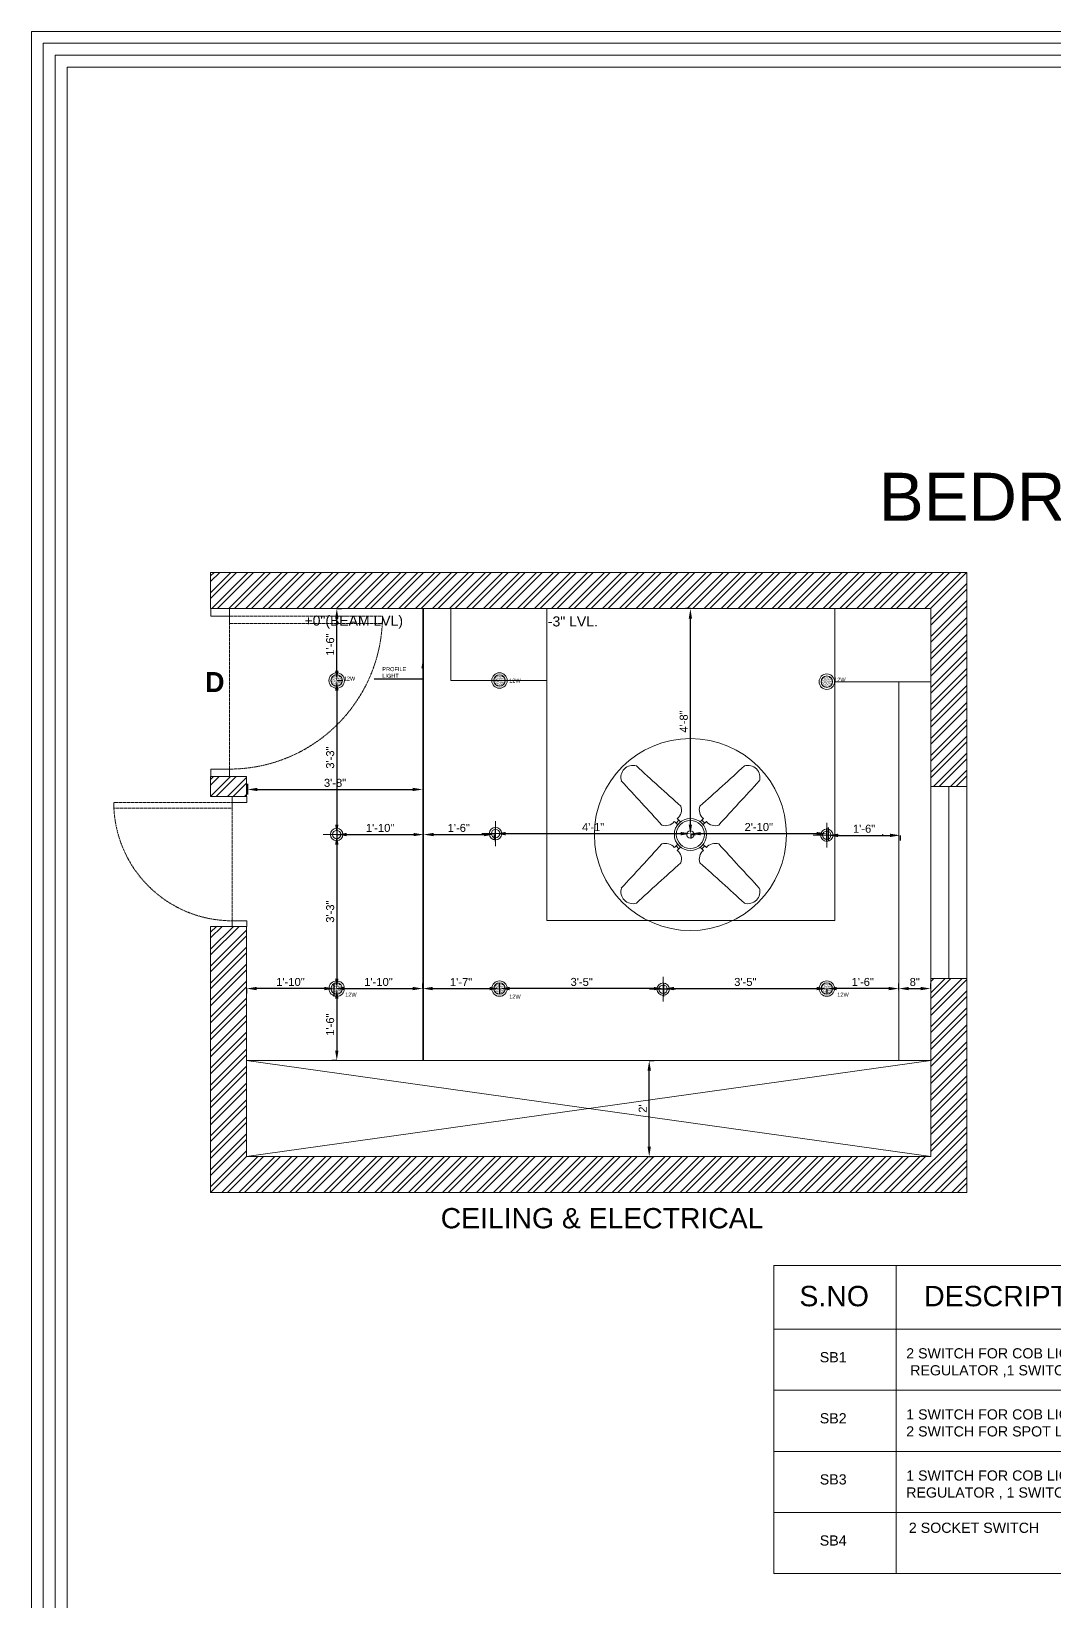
# Model space of a CAD drawing. Header units: inches. Extents: x 213 to 17763, y -4830 to 1802.
# Drawn here: x 3869.1 to 4124.9, y -1098 to -705.5 of the extents above; entities that cross this region are included whole.
import ezdxf

# ---------------------------------------------------------------- set-up
doc = ezdxf.new("R2010")
doc.units = ezdxf.units.IN
doc.header["$MEASUREMENT"] = 0
for name, pattern in [('ACAD_ISO02W100', [15, 12, -3]), ('AUDIT_D_060311083008-3', [0]), ('DASHED2', [0.375, 0.25, -0.125]), ('HIDDEN', [0.375, 0.25, -0.125])]:
    doc.linetypes.add(name, pattern=pattern)
for name, color, linetype in [('.', 30, 'Continuous'), ('A-DOOR', 251, 'AUDIT_D_060311083008-3'), ('A-Door-Frame', 1, 'Continuous'), ('A-Door-Swing', 8, 'HIDDEN'), ('COLUMN', 1, 'Continuous'), ('PDF2_0', 7, 'Continuous'), ('PDF3_Text', 1, 'Continuous')]:
    doc.layers.add(name, color=color, linetype=linetype)
doc.layers.add('PDF2_MK. KITCHEN ESSENTAILS', color=7, linetype='Continuous', true_color=0x767676)
doc.layers.add('ROD', color=7, linetype='Continuous', lineweight=9)
doc.styles.add('Annotative', font='arial.ttf')
doc.styles.add('Arial', font='arial.ttf', dxfattribs={"height": 10})
doc.styles.add('PDF Arial', font='arial.ttf')
doc.styles.get("Standard").update_dxf_attribs({"font": 'arial.ttf'})
doc.dimstyles.new('DETAIL DIM', dxfattribs={"dimtxt": 2, "dimasz": 2, "dimexe": 2, "dimexo": 2, "dimgap": 0, "dimtad": 0, "dimdec": 0, "dimzin": 0, "dimdsep": 46, "dimlunit": 4, "dimtxsty": 'Arial', "dimcen": 2, "dimse1": 1, "dimse2": 1, "dimclrt": 1, "dimadec": 0, "dimazin": 0, "dimtfac": 1, "dimtdec": 0, "dimtofl": 0, "dimtmove": 0, "dimatfit": 3, "dimfxl": 2, "dimfrac": 2, "dimtolj": 1, "dimtzin": 0, "dimarcsym": 1})
doc.dimstyles.new('ISO-25', dxfattribs={"dimtxt": 4.5, "dimasz": 2.5, "dimexe": 1.25, "dimexo": 0.625, "dimtad": 1, "dimdec": 0, "dimlunit": 4, "dimtxsty": 'Standard', "dimcen": 2.5, "dimadec": 0, "dimazin": 0, "dimtfac": 1, "dimtdec": 0, "dimtmove": 0, "dimatfit": 3, "dimfxl": 1, "dimarcsym": 0})
pattern_1 = [(45, (1418.4094, -1283.6823), (-2.1213203, 2.1213203), []), (45, (1419.8236, -1283.6823), (-2.1213203, 2.1213203), [])]

# ---------------------------------------------------------------- blocks, each defined once
blk = doc.blocks.new('*U34')
at = {"layer": 'A-Door-Frame', "lineweight": 5}
for p, q in [((0, -100), (0, 0)), ((900, -100), (900, 0))]:
    blk.add_line(p, q, dxfattribs=at)
for points in [[(0, -100), (40, -100), (40, 0), (0, 0)], [(900, -100), (860, -100), (860, 0), (900, 0)]]:
    blk.add_lwpolyline(points, dxfattribs=at)
at = {"layer": 'A-Door-Swing', "linetype": 'DASHED2', "lineweight": 5}
blk.add_line((47.3, 0), (867.3, 0), dxfattribs=at)
blk.add_lwpolyline([(40, 0), (40, 820), (80, 820), (80, 0)], close=True, dxfattribs=at)
blk.add_arc((40, 0), 820, 360, 90, dxfattribs=at)
blk = doc.blocks.new('*D636')
at = {"color": 0, "linetype": 'ACAD_ISO02W100', "lineweight": -2, "transparency": 16777216}
for p, q in [((4023.54, -962.77), (4024.79, -962.77)), ((4023.54, -986.77), (4024.79, -986.77))]:
    blk.add_line(p, q, dxfattribs=at)
at = {"color": 0, "linetype": 'AUDIT_D_060311083008-3', "lineweight": -2, "transparency": 16777216}
blk.add_line((4023.54, -984.27), (4023.54, -965.27), dxfattribs=at)
at = {"color": 0, "transparency": 16777216}
for points in [[(4023.12, -965.27), (4023.96, -965.27), (4023.54, -962.77)], [(4023.12, -984.27), (4023.96, -984.27), (4023.54, -986.77)]]:
    blk.add_solid(points, dxfattribs=at)
at = {"layer": 'Defpoints', "color": 0, "transparency": 16777216}
for p in [(4023.54, -962.77), (4023.54, -962.77), (4023.54, -986.77)]:
    blk.add_point(p, dxfattribs=at)
at = {"color": 0, "lineweight": 5, "transparency": 16777216, "insert": (4021.91, -974.77), "char_height": 2, "attachment_point": 5, "rotation": 90}
blk.add_mtext("2'", dxfattribs=at)
blk = doc.blocks.new('*D637')
at = {"color": 0, "linetype": 'ACAD_ISO02W100', "lineweight": -2, "transparency": 16777216}
for p, q in [((3945.45, -849.77), (3946.7, -849.77)), ((3945.45, -867.77), (3946.7, -867.77))]:
    blk.add_line(p, q, dxfattribs=at)
at = {"color": 0, "linetype": 'AUDIT_D_060311083008-3', "lineweight": -2, "transparency": 16777216}
blk.add_line((3945.45, -865.27), (3945.45, -852.27), dxfattribs=at)
at = {"color": 0, "transparency": 16777216}
for points in [[(3945.03, -852.27), (3945.87, -852.27), (3945.45, -849.77)], [(3945.03, -865.27), (3945.87, -865.27), (3945.45, -867.77)]]:
    blk.add_solid(points, dxfattribs=at)
at = {"layer": 'Defpoints', "color": 0, "transparency": 16777216}
for p in [(3945.45, -849.77), (3945.45, -849.77), (3945.42, -867.77)]:
    blk.add_point(p, dxfattribs=at)
at = {"color": 0, "lineweight": 5, "transparency": 16777216, "insert": (3943.8, -858.77), "char_height": 2, "attachment_point": 5, "rotation": 90}
blk.add_mtext('1\'-6"', dxfattribs=at)
blk = doc.blocks.new('*D638')
at = {"color": 0, "linetype": 'ACAD_ISO02W100', "lineweight": -2, "transparency": 16777216}
for p, q in [((3945.45, -906.27), (3946.7, -906.27)), ((3945.45, -944.77), (3946.7, -944.77))]:
    blk.add_line(p, q, dxfattribs=at)
at = {"color": 0, "linetype": 'AUDIT_D_060311083008-3', "lineweight": -2, "transparency": 16777216}
blk.add_line((3945.45, -908.77), (3945.45, -942.27), dxfattribs=at)
at = {"color": 0, "transparency": 16777216}
for points in [[(3945.03, -908.77), (3945.87, -908.77), (3945.45, -906.27)], [(3945.03, -942.27), (3945.87, -942.27), (3945.45, -944.77)]]:
    blk.add_solid(points, dxfattribs=at)
at = {"layer": 'Defpoints', "color": 0, "transparency": 16777216}
for p in [(3945.42, -906.27), (3945.42, -944.77), (3945.45, -944.77)]:
    blk.add_point(p, dxfattribs=at)
at = {"color": 0, "lineweight": 5, "transparency": 16777216, "insert": (3943.8, -925.52), "char_height": 2, "attachment_point": 5, "rotation": 90}
blk.add_mtext('3\'-3"', dxfattribs=at)
blk = doc.blocks.new('*D639')
at = {"color": 0, "linetype": 'ACAD_ISO02W100', "lineweight": -2, "transparency": 16777216}
for p, q in [((3945.45, -944.77), (3946.7, -944.77)), ((3945.45, -962.77), (3944.2, -962.77))]:
    blk.add_line(p, q, dxfattribs=at)
at = {"color": 0, "linetype": 'AUDIT_D_060311083008-3', "lineweight": -2, "transparency": 16777216}
blk.add_line((3945.45, -947.27), (3945.45, -960.27), dxfattribs=at)
at = {"color": 0, "transparency": 16777216}
for points in [[(3945.03, -947.27), (3945.87, -947.27), (3945.45, -944.77)], [(3945.03, -960.27), (3945.87, -960.27), (3945.45, -962.77)]]:
    blk.add_solid(points, dxfattribs=at)
at = {"layer": 'Defpoints', "color": 0, "transparency": 16777216}
for p in [(3945.42, -944.77), (3945.45, -962.77), (3945.46, -962.77)]:
    blk.add_point(p, dxfattribs=at)
at = {"color": 0, "lineweight": 5, "transparency": 16777216, "insert": (3943.8, -953.77), "char_height": 2, "attachment_point": 5, "rotation": 90}
blk.add_mtext('1\'-6"', dxfattribs=at)
blk = doc.blocks.new('*D644')
at = {"color": 0, "linetype": 'ACAD_ISO02W100', "lineweight": -2, "transparency": 16777216}
for p, q in [((4085.92, -945.16), (4085.92, -943.52)), ((4093.89, -944.77), (4093.89, -943.52))]:
    blk.add_line(p, q, dxfattribs=at)
at = {"color": 0, "linetype": 'AUDIT_D_060311083008-3', "lineweight": -2, "transparency": 16777216}
blk.add_line((4088.42, -944.77), (4091.39, -944.77), dxfattribs=at)
at = {"color": 0, "transparency": 16777216}
for points in [[(4088.42, -944.35), (4088.42, -945.18), (4085.92, -944.77)], [(4091.39, -944.35), (4091.39, -945.18), (4093.89, -944.77)]]:
    blk.add_solid(points, dxfattribs=at)
at = {"layer": 'Defpoints', "color": 0, "transparency": 16777216}
for p in [(4085.92, -945.78), (4093.89, -944.77), (4093.89, -944.77)]:
    blk.add_point(p, dxfattribs=at)
at = {"color": 0, "lineweight": 5, "transparency": 16777216, "insert": (4089.91, -943.12), "char_height": 2, "attachment_point": 5}
blk.add_mtext('8"', dxfattribs=at)
blk = doc.blocks.new('*D645')
at = {"color": 0, "linetype": 'ACAD_ISO02W100', "lineweight": -2, "transparency": 16777216}
for p, q in [((4067.92, -944.77), (4067.92, -946.02)), ((4085.92, -945.16), (4085.92, -943.52))]:
    blk.add_line(p, q, dxfattribs=at)
at = {"color": 0, "linetype": 'AUDIT_D_060311083008-3', "lineweight": -2, "transparency": 16777216}
blk.add_line((4083.42, -944.77), (4070.42, -944.77), dxfattribs=at)
at = {"color": 0, "transparency": 16777216}
for points in [[(4070.42, -944.35), (4070.42, -945.18), (4067.92, -944.77)], [(4083.42, -944.35), (4083.42, -945.18), (4085.92, -944.77)]]:
    blk.add_solid(points, dxfattribs=at)
at = {"layer": 'Defpoints', "color": 0, "transparency": 16777216}
for p in [(4067.92, -944.77), (4067.92, -944.77), (4085.92, -945.78)]:
    blk.add_point(p, dxfattribs=at)
at = {"color": 0, "lineweight": 5, "transparency": 16777216, "insert": (4076.92, -943.12), "char_height": 2, "attachment_point": 5}
blk.add_mtext('1\'-6"', dxfattribs=at)
blk = doc.blocks.new('*D646')
at = {"color": 0, "linetype": 'ACAD_ISO02W100', "lineweight": -2, "transparency": 16777216}
for p, q in [((3922.92, -944.77), (3922.92, -946.02)), ((3944.83, -946.77), (3944.83, -943.52))]:
    blk.add_line(p, q, dxfattribs=at)
at = {"color": 0, "linetype": 'AUDIT_D_060311083008-3', "lineweight": -2, "transparency": 16777216}
blk.add_line((3942.33, -944.77), (3925.42, -944.77), dxfattribs=at)
at = {"color": 0, "transparency": 16777216}
for points in [[(3925.42, -944.35), (3925.42, -945.18), (3922.92, -944.77)], [(3942.33, -944.35), (3942.33, -945.18), (3944.83, -944.77)]]:
    blk.add_solid(points, dxfattribs=at)
at = {"layer": 'Defpoints', "color": 0, "transparency": 16777216}
for p in [(3922.92, -944.77), (3922.92, -944.77), (3944.83, -951.2)]:
    blk.add_point(p, dxfattribs=at)
at = {"color": 0, "lineweight": 5, "transparency": 16777216, "insert": (3933.87, -943.12), "char_height": 2, "attachment_point": 5}
blk.add_mtext('1\'-10"', dxfattribs=at)
blk = doc.blocks.new('*D647')
at = {"color": 0, "linetype": 'ACAD_ISO02W100', "lineweight": -2, "transparency": 16777216}
for p, q in [((3944.83, -946.77), (3944.83, -943.52)), ((3966.92, -944.77), (3966.92, -943.52))]:
    blk.add_line(p, q, dxfattribs=at)
at = {"color": 0, "linetype": 'AUDIT_D_060311083008-3', "lineweight": -2, "transparency": 16777216}
blk.add_line((3947.33, -944.77), (3964.42, -944.77), dxfattribs=at)
at = {"color": 0, "transparency": 16777216}
for points in [[(3947.33, -944.35), (3947.33, -945.18), (3944.83, -944.77)], [(3964.42, -944.35), (3964.42, -945.18), (3966.92, -944.77)]]:
    blk.add_solid(points, dxfattribs=at)
at = {"layer": 'Defpoints', "color": 0, "transparency": 16777216}
for p in [(3966.92, -944.77), (3966.92, -944.77), (3944.83, -951.2)]:
    blk.add_point(p, dxfattribs=at)
at = {"color": 0, "lineweight": 5, "transparency": 16777216, "insert": (3955.87, -943.12), "char_height": 2, "attachment_point": 5}
blk.add_mtext('1\'-10"', dxfattribs=at)
blk = doc.blocks.new('*D648')
at = {"color": 0, "linetype": 'ACAD_ISO02W100', "lineweight": -2, "transparency": 16777216}
for p, q in [((3966.92, -944.77), (3966.92, -943.52)), ((3986.12, -944.77), (3986.12, -943.52))]:
    blk.add_line(p, q, dxfattribs=at)
at = {"color": 0, "linetype": 'AUDIT_D_060311083008-3', "lineweight": -2, "transparency": 16777216}
blk.add_line((3969.42, -944.77), (3983.62, -944.77), dxfattribs=at)
at = {"color": 0, "transparency": 16777216}
for points in [[(3969.42, -944.35), (3969.42, -945.18), (3966.92, -944.77)], [(3983.62, -944.35), (3983.62, -945.18), (3986.12, -944.77)]]:
    blk.add_solid(points, dxfattribs=at)
at = {"layer": 'Defpoints', "color": 0, "transparency": 16777216}
for p in [(3966.92, -944.77), (3986.12, -944.77), (3986.12, -944.77)]:
    blk.add_point(p, dxfattribs=at)
at = {"color": 0, "lineweight": 5, "transparency": 16777216, "insert": (3976.52, -943.14), "char_height": 2, "attachment_point": 5}
blk.add_mtext('1\'-7"', dxfattribs=at)
blk = doc.blocks.new('*D649')
at = {"color": 0, "linetype": 'ACAD_ISO02W100', "lineweight": -2, "transparency": 16777216}
for p, q in [((3986.12, -944.77), (3986.12, -946.02)), ((4027.2, -946.77), (4027.2, -943.52))]:
    blk.add_line(p, q, dxfattribs=at)
at = {"color": 0, "linetype": 'AUDIT_D_060311083008-3', "lineweight": -2, "transparency": 16777216}
blk.add_line((4024.7, -944.77), (3988.62, -944.77), dxfattribs=at)
at = {"color": 0, "transparency": 16777216}
for points in [[(3988.62, -944.35), (3988.62, -945.18), (3986.12, -944.77)], [(4024.7, -944.35), (4024.7, -945.18), (4027.2, -944.77)]]:
    blk.add_solid(points, dxfattribs=at)
at = {"layer": 'Defpoints', "color": 0, "transparency": 16777216}
for p in [(3986.12, -944.77), (3986.12, -944.77), (4027.2, -951.2)]:
    blk.add_point(p, dxfattribs=at)
at = {"color": 0, "lineweight": 5, "transparency": 16777216, "insert": (4006.66, -943.12), "char_height": 2, "attachment_point": 5}
blk.add_mtext('3\'-5"', dxfattribs=at)
blk = doc.blocks.new('*D650')
at = {"color": 0, "linetype": 'ACAD_ISO02W100', "lineweight": -2, "transparency": 16777216}
for p, q in [((4027.2, -946.77), (4027.2, -943.52)), ((4067.92, -944.77), (4067.92, -946.02))]:
    blk.add_line(p, q, dxfattribs=at)
at = {"color": 0, "linetype": 'AUDIT_D_060311083008-3', "lineweight": -2, "transparency": 16777216}
blk.add_line((4029.7, -944.77), (4065.42, -944.77), dxfattribs=at)
at = {"color": 0, "transparency": 16777216}
for points in [[(4029.7, -944.35), (4029.7, -945.18), (4027.2, -944.77)], [(4065.42, -944.35), (4065.42, -945.18), (4067.92, -944.77)]]:
    blk.add_solid(points, dxfattribs=at)
at = {"layer": 'Defpoints', "color": 0, "transparency": 16777216}
for p in [(4067.92, -944.77), (4067.92, -944.77), (4027.2, -951.2)]:
    blk.add_point(p, dxfattribs=at)
at = {"color": 0, "lineweight": 5, "transparency": 16777216, "insert": (4047.56, -943.12), "char_height": 2, "attachment_point": 5}
blk.add_mtext('3\'-5"', dxfattribs=at)
blk = doc.blocks.new('*D651')
at = {"color": 0, "linetype": 'ACAD_ISO02W100', "lineweight": -2, "transparency": 16777216}
for p, q in [((3923.12, -893.61), (3923.12, -896.25)), ((3966.92, -893.61), (3966.92, -896.25))]:
    blk.add_line(p, q, dxfattribs=at)
at = {"color": 0, "linetype": 'AUDIT_D_060311083008-3', "lineweight": -2, "transparency": 16777216}
blk.add_line((3925.62, -895), (3964.42, -895), dxfattribs=at)
at = {"color": 0, "transparency": 16777216}
for points in [[(3925.62, -894.58), (3925.62, -895.41), (3923.12, -895)], [(3964.42, -894.58), (3964.42, -895.41), (3966.92, -895)]]:
    blk.add_solid(points, dxfattribs=at)
at = {"layer": 'Defpoints', "color": 0, "transparency": 16777216}
for p in [(3923.12, -892.98), (3966.92, -892.98), (3966.92, -895)]:
    blk.add_point(p, dxfattribs=at)
at = {"color": 0, "lineweight": 5, "transparency": 16777216, "insert": (3945.02, -893.35), "char_height": 2, "attachment_point": 5}
blk.add_mtext('3\'-8"', dxfattribs=at)
blk = doc.blocks.new('IUHYGFCX')
at = {"color": 6, "lineweight": 5}
for q in [(5021.22, 83.47), (5017.84, 80.35), (5021.22, 77.23), (5024.34, 80.35)]:
    blk.add_line((5021.22, 80.35), q, dxfattribs=at)
for radius in [1.56, 1.04]:
    blk.add_circle((5021.22, 80.35), radius, dxfattribs=at)
blk = doc.blocks.new('*D654')
at = {"color": 0, "linetype": 'ACAD_ISO02W100', "lineweight": -2, "transparency": 16777216}
for p, q in [((3945.42, -904.88), (3945.42, -907.52)), ((3967.12, -906.27), (3967.12, -905.02))]:
    blk.add_line(p, q, dxfattribs=at)
at = {"color": 0, "linetype": 'AUDIT_D_060311083008-3', "lineweight": -2, "transparency": 16777216}
blk.add_line((3947.92, -906.27), (3964.62, -906.27), dxfattribs=at)
at = {"color": 0, "transparency": 16777216}
for points in [[(3947.92, -905.85), (3947.92, -906.68), (3945.42, -906.27)], [(3964.62, -905.85), (3964.62, -906.68), (3967.12, -906.27)]]:
    blk.add_solid(points, dxfattribs=at)
at = {"layer": 'Defpoints', "color": 0, "transparency": 16777216}
for p in [(3945.42, -904.25), (3967.12, -906.27), (3967.12, -906.27)]:
    blk.add_point(p, dxfattribs=at)
at = {"color": 0, "lineweight": 5, "transparency": 16777216, "insert": (3956.27, -904.62), "char_height": 2, "attachment_point": 5}
blk.add_mtext('1\'-10"', dxfattribs=at)
blk = doc.blocks.new('*D655')
at = {"color": 0, "linetype": 'ACAD_ISO02W100', "lineweight": -2, "transparency": 16777216}
for p, q in [((3985.12, -908.04), (3985.12, -904.79)), ((4033.92, -906.04), (4033.92, -907.29))]:
    blk.add_line(p, q, dxfattribs=at)
at = {"color": 0, "linetype": 'AUDIT_D_060311083008-3', "lineweight": -2, "transparency": 16777216}
blk.add_line((3987.62, -906.04), (4031.42, -906.04), dxfattribs=at)
at = {"color": 0, "transparency": 16777216}
for points in [[(3987.62, -905.62), (3987.62, -906.46), (3985.12, -906.04)], [(4031.42, -905.62), (4031.42, -906.46), (4033.92, -906.04)]]:
    blk.add_solid(points, dxfattribs=at)
at = {"layer": 'Defpoints', "color": 0, "transparency": 16777216}
for p in [(4033.92, -906.04), (4033.92, -906.04), (3985.12, -924.55)]:
    blk.add_point(p, dxfattribs=at)
at = {"color": 0, "lineweight": 5, "transparency": 16777216, "insert": (4009.52, -904.41), "char_height": 2, "attachment_point": 5}
blk.add_mtext('4\'-1"', dxfattribs=at)
blk = doc.blocks.new('*D656')
at = {"color": 0, "linetype": 'ACAD_ISO02W100', "lineweight": -2, "transparency": 16777216}
for p, q in [((4033.92, -906.04), (4033.92, -907.29)), ((4067.92, -908.04), (4067.92, -904.79))]:
    blk.add_line(p, q, dxfattribs=at)
at = {"color": 0, "linetype": 'AUDIT_D_060311083008-3', "lineweight": -2, "transparency": 16777216}
blk.add_line((4036.42, -906.04), (4065.42, -906.04), dxfattribs=at)
at = {"color": 0, "transparency": 16777216}
for points in [[(4036.42, -905.62), (4036.42, -906.46), (4033.92, -906.04)], [(4065.42, -905.62), (4065.42, -906.46), (4067.92, -906.04)]]:
    blk.add_solid(points, dxfattribs=at)
at = {"layer": 'Defpoints', "color": 0, "transparency": 16777216}
for p in [(4033.92, -906.04), (4067.92, -906.04), (4067.92, -924.94)]:
    blk.add_point(p, dxfattribs=at)
at = {"color": 0, "lineweight": 5, "transparency": 16777216, "insert": (4050.92, -904.39), "char_height": 2, "attachment_point": 5}
blk.add_mtext('2\'-10"', dxfattribs=at)
blk = doc.blocks.new('*D657')
at = {"color": 0, "linetype": 'ACAD_ISO02W100', "lineweight": -2, "transparency": 16777216}
for p, q in [((4068.25, -904.47), (4068.25, -907.72)), ((4086.25, -906.47), (4086.25, -907.72))]:
    blk.add_line(p, q, dxfattribs=at)
at = {"color": 0, "linetype": 'AUDIT_D_060311083008-3', "lineweight": -2, "transparency": 16777216}
blk.add_line((4070.75, -906.47), (4083.75, -906.47), dxfattribs=at)
at = {"color": 0, "transparency": 16777216}
for points in [[(4070.75, -906.05), (4070.75, -906.89), (4068.25, -906.47)], [(4083.75, -906.05), (4083.75, -906.89), (4086.25, -906.47)]]:
    blk.add_solid(points, dxfattribs=at)
at = {"layer": 'Defpoints', "color": 0, "transparency": 16777216}
for p in [(4068.25, -897.47), (4086.25, -906.47), (4086.25, -906.47)]:
    blk.add_point(p, dxfattribs=at)
at = {"color": 0, "lineweight": 5, "transparency": 16777216, "insert": (4077.25, -904.82), "char_height": 2, "attachment_point": 5}
blk.add_mtext('1\'-6"', dxfattribs=at)
blk = doc.blocks.new('*D679')
at = {"color": 0, "linetype": 'ACAD_ISO02W100', "lineweight": -2, "transparency": 16777216}
for p, q in [((3967.12, -906.27), (3967.12, -905.02)), ((3984.77, -906.27), (3984.77, -907.52))]:
    blk.add_line(p, q, dxfattribs=at)
at = {"color": 0, "linetype": 'AUDIT_D_060311083008-3', "lineweight": -2, "transparency": 16777216}
blk.add_line((3969.62, -906.27), (3982.27, -906.27), dxfattribs=at)
at = {"color": 0, "transparency": 16777216}
for points in [[(3969.62, -905.85), (3969.62, -906.68), (3967.12, -906.27)], [(3982.27, -905.85), (3982.27, -906.68), (3984.77, -906.27)]]:
    blk.add_solid(points, dxfattribs=at)
at = {"layer": 'Defpoints', "color": 0, "transparency": 16777216}
for p in [(3967.12, -906.27), (3984.77, -906.03), (3984.77, -906.27)]:
    blk.add_point(p, dxfattribs=at)
at = {"color": 0, "lineweight": 5, "transparency": 16777216, "insert": (3975.94, -904.62), "char_height": 2, "attachment_point": 5}
blk.add_mtext('1\'-6"', dxfattribs=at)
blk = doc.blocks.new('3')
at = {"color": 18, "lineweight": 5, "true_color": 0x000000}
for p, q in [((3389, -1076), (3366, -1053)), ((3398, -1045), (3378, -1065)), ((3387, -1033), (3409, -1056)), ((3571, -1033), (3549, -1056)), ((3560, -1045), (3580, -1065)), ((3569, -1076), (3592, -1053)), ((3389, -1215), (3366, -1238)), ((3569, -1215), (3592, -1238)), ((3398, -1246), (3378, -1226)), ((3387, -1258), (3409, -1234)), ((3571, -1258), (3549, -1234)), ((3560, -1246), (3580, -1226))]:
    blk.add_line(p, q, dxfattribs=at)
for radius in [113, 99.1, 26]:
    blk.add_circle((3479, -1145), radius, dxfattribs=at)
for centre, radius, start, end in [((3074, -743), 85, 73.055, 197.3061), ((27553, 26002), 36180, 227.4745, 228.1435), ((-20595, 26002), 36180, 311.8565, 312.5255), ((3884, -743), 85, 342.6939, 106.945), ((-23517, -25390), 36180, 42.2176, 42.8866), ((30474, -25390), 36180, 137.1134, 137.7824), ((3337, -972), 79.4, 309.1111, 19.4903), ((3621, -972), 79.4, 160.5097, 230.8889), ((3304, -1004), 79.4, 250.8708, 321.2501), ((3654, -1004), 79.4, 218.7499, 289.1292), ((-23517, 23099), 36180, 317.1134, 317.7824), ((3304, -1287), 79.4, 38.7499, 109.1292), ((3654, -1287), 79.4, 70.8708, 141.2501), ((30474, 23099), 36180, 222.2176, 222.8866), ((3337, -1319), 79.4, 340.5097, 50.8889), ((3621, -1319), 79.4, 129.1111, 199.4903), ((27553, -28293), 36180, 131.8565, 132.5255), ((-20595, -28293), 36180, 47.4745, 48.1435), ((3074, -1548), 85, 162.6939, 286.945), ((3884, -1548), 85, 253.055, 17.3061)]:
    blk.add_arc(centre, radius, start, end, dxfattribs=at)
blk = doc.blocks.new('*D692')
at = {"color": 0, "linetype": 'ACAD_ISO02W100', "lineweight": -2, "transparency": 16777216}
for p, q in [((4033.83, -849.77), (4032.58, -849.77)), ((4033.83, -906.26), (4035.08, -906.26))]:
    blk.add_line(p, q, dxfattribs=at)
at = {"color": 0, "linetype": 'AUDIT_D_060311083008-3', "lineweight": -2, "transparency": 16777216}
blk.add_line((4033.83, -903.76), (4033.83, -852.27), dxfattribs=at)
at = {"color": 0, "transparency": 16777216}
for points in [[(4033.41, -852.27), (4034.24, -852.27), (4033.83, -849.77)], [(4033.41, -903.76), (4034.24, -903.76), (4033.83, -906.26)]]:
    blk.add_solid(points, dxfattribs=at)
at = {"layer": 'Defpoints', "color": 0, "transparency": 16777216}
for p in [(4033.83, -849.77), (4033.92, -849.77), (4033.83, -906.26)]:
    blk.add_point(p, dxfattribs=at)
at = {"color": 0, "lineweight": 5, "transparency": 16777216, "insert": (4032.18, -878.01), "char_height": 2, "attachment_point": 5, "rotation": 90}
blk.add_mtext('4\'-8"', dxfattribs=at)
blk = doc.blocks.new('*D800')
at = {"color": 0, "linetype": 'ACAD_ISO02W100', "lineweight": -2, "transparency": 16777216}
for p, q in [((3945.45, -867.77), (3946.7, -867.77)), ((3945.45, -906.27), (3946.7, -906.27))]:
    blk.add_line(p, q, dxfattribs=at)
at = {"color": 0, "linetype": 'AUDIT_D_060311083008-3', "lineweight": -2, "transparency": 16777216}
blk.add_line((3945.45, -870.27), (3945.45, -903.77), dxfattribs=at)
at = {"color": 0, "transparency": 16777216}
for points in [[(3945.03, -870.27), (3945.87, -870.27), (3945.45, -867.77)], [(3945.03, -903.77), (3945.87, -903.77), (3945.45, -906.27)]]:
    blk.add_solid(points, dxfattribs=at)
at = {"layer": 'Defpoints', "color": 0, "transparency": 16777216}
for p in [(3945.42, -867.77), (3945.42, -906.27), (3945.45, -906.27)]:
    blk.add_point(p, dxfattribs=at)
at = {"color": 0, "lineweight": 5, "transparency": 16777216, "insert": (3943.8, -887.02), "char_height": 2, "attachment_point": 5, "rotation": 90}
blk.add_mtext('3\'-3"', dxfattribs=at)

msp = doc.modelspace()

# ---------------------------------------------------------------- hatches: boundary and pattern name
at = {"layer": '.', "lineweight": 5}
h = msp.add_hatch(dxfattribs=at)
h.set_pattern_fill('ANSI32', color=1, scale=8)
h.set_pattern_definition(pattern_1)
h.paths.add_polyline_path([(4102.92, -840.77), (3922.92, -840.77), (3913.92, -840.77), (3913.92, -849.77), (4093.92, -849.77), (4093.92, -894.27), (4102.92, -894.27)])
h.paths.add_polyline_path([(3922.92, -929.27), (3919.31, -929.27), (3913.92, -929.27), (3913.92, -995.77), (4093.92, -995.77), (4102.92, -995.77), (4102.92, -986.77), (4102.92, -942.27), (4093.92, -942.27), (4093.92, -986.77), (3922.92, -986.77)])
h = msp.add_hatch(dxfattribs=at)
h.set_pattern_fill('ANSI32', color=1, scale=8)
h.set_pattern_definition(pattern_1)
h.paths.add_polyline_path([(3922.92, -891.77), (3913.92, -891.77), (3913.92, -896.77), (3922.92, -896.77)])
at = {"lineweight": 5}
h = msp.add_hatch(dxfattribs=at)
h.set_pattern_fill('AR-SAND', color=5, scale=0.2)
h.set_pattern_definition([(37.5, (-121976.11034, -239188.8747), (-0.01259867162, 0.3853647538), [0, -0.304, 0, -0.34, 0, -0.325]), (7.5, (-121976.11034, -239188.8747), (0.3539553411, 0.564429213), [0, -0.164, 0, -0.274, 0, -0.105]), (327.5, (-121976.35634, -239188.8747), (0.62282837235, 0.0011318107), [0, -0.1, 0, -0.36, 0, -0.47]), (317.5, (-121976.35634, -239188.8747), (0.6012253209, 0.175535113), [0, -0.05, 0, -0.236, 0, -0.27])])
h.paths.add_polyline_path([(3943.99, -867.77, 1), (3946.85, -867.77, 1)])
h = msp.add_hatch(dxfattribs=at)
h.set_pattern_fill('AR-SAND', color=5, scale=0.2)
h.set_pattern_definition([(37.5, (-121935.414, -239188.8747), (-0.01259867162, 0.3853647538), [0, -0.304, 0, -0.34, 0, -0.325]), (7.5, (-121935.414, -239188.8747), (0.3539553411, 0.564429213), [0, -0.164, 0, -0.274, 0, -0.105]), (327.5, (-121935.66, -239188.8747), (0.62282837235, 0.0011318107), [0, -0.1, 0, -0.36, 0, -0.47]), (317.5, (-121935.66, -239188.8747), (0.6012253209, 0.175535113), [0, -0.05, 0, -0.236, 0, -0.27])])
h.paths.add_polyline_path([(3984.69, -867.77, 1), (3987.54, -867.77, 1)])
h = msp.add_hatch(dxfattribs=at)
h.set_pattern_fill('AR-SAND', color=5, scale=0.2)
h.set_pattern_definition([(37.5, (-121853.60668, -239189.17077), (-0.01259867162, 0.3853647538), [0, -0.304, 0, -0.34, 0, -0.325]), (7.5, (-121853.6067, -239189.17077), (0.3539553411, 0.564429213), [0, -0.164, 0, -0.274, 0, -0.105]), (327.5, (-121853.85268, -239189.17077), (0.62282837235, 0.0011318107), [0, -0.1, 0, -0.36, 0, -0.47]), (317.5, (-121853.8527, -239189.1708), (0.6012253209, 0.175535113), [0, -0.05, 0, -0.236, 0, -0.27])])
h.paths.add_polyline_path([(4066.49, -868.06, 1), (4069.35, -868.06, 1)])
h = msp.add_hatch(dxfattribs=at)
h.set_pattern_fill('AR-SAND', color=5, scale=0.2)
h.set_pattern_definition([(37.5, (-121976.11034, -239265.8747), (-0.01259867162, 0.3853647538), [0, -0.304, 0, -0.34, 0, -0.325]), (7.5, (-121976.11034, -239265.8747), (0.3539553411, 0.564429213), [0, -0.164, 0, -0.274, 0, -0.105]), (327.5, (-121976.35634, -239265.8747), (0.62282837235, 0.0011318107), [0, -0.1, 0, -0.36, 0, -0.47]), (317.5, (-121976.35634, -239265.8747), (0.6012253209, 0.175535113), [0, -0.05, 0, -0.236, 0, -0.27])])
h.paths.add_polyline_path([(3943.99, -944.77, 1), (3946.85, -944.77, 1)])
h = msp.add_hatch(dxfattribs=at)
h.set_pattern_fill('AR-SAND', color=5, scale=0.2)
h.set_pattern_definition([(37.5, (-121935.414, -239265.8747), (-0.01259867162, 0.3853647538), [0, -0.304, 0, -0.34, 0, -0.325]), (7.5, (-121935.414, -239265.8747), (0.3539553411, 0.564429213), [0, -0.164, 0, -0.274, 0, -0.105]), (327.5, (-121935.66, -239265.8747), (0.62282837235, 0.0011318107), [0, -0.1, 0, -0.36, 0, -0.47]), (317.5, (-121935.66, -239265.8747), (0.6012253209, 0.175535113), [0, -0.05, 0, -0.236, 0, -0.27])])
h.paths.add_polyline_path([(3984.69, -944.77, 1), (3987.54, -944.77, 1)])
h = msp.add_hatch(dxfattribs=at)
h.set_pattern_fill('AR-SAND', color=5, scale=0.2)
h.set_pattern_definition([(37.5, (-121853.60668, -239265.8747), (-0.01259867162, 0.3853647538), [0, -0.304, 0, -0.34, 0, -0.325]), (7.5, (-121853.6067, -239265.8747), (0.3539553411, 0.564429213), [0, -0.164, 0, -0.274, 0, -0.105]), (327.5, (-121853.85268, -239265.8747), (0.62282837235, 0.0011318107), [0, -0.1, 0, -0.36, 0, -0.47]), (317.5, (-121853.8527, -239265.8747), (0.6012253209, 0.175535113), [0, -0.05, 0, -0.236, 0, -0.27])])
h.paths.add_polyline_path([(4066.49, -944.77, 1), (4069.35, -944.77, 1)])

# ---------------------------------------------------------------- linework, layer by layer
for p, q in [((3913.92, -849.77), (4093.92, -849.77)), ((3966.92, -962.77), (3966.92, -849.77)), ((3913.92, -896.77), (3913.92, -891.77)), ((4262.82, -1014), (4054.7, -1014)), ((4054.7, -1014), (4054.7, -1029.91)), ((4085.25, -1014), (4085.25, -1091.01)), ((4054.7, -1021), (4054.7, -1091.01)), ((4054.7, -1029.91), (4262.82, -1029.91)), ((4054.7, -1045.19), (4262.82, -1045.19)), ((4054.7, -1060.46), (4262.82, -1060.46)), ((4054.7, -1075.74), (4262.82, -1075.74)), ((4054.7, -1091.01), (4262.82, -1091.01))]:
    msp.add_line(p, q, dxfattribs=at)
at = {"color": 53, "lineweight": 5}
msp.add_line((3967.12, -962.77), (3967.12, -849.77), dxfattribs=at)
at = {"color": 254, "lineweight": 5}
for p, q in [((3973.92, -849.77), (3973.92, -867.77)), ((3997.92, -849.77), (3997.92, -927.75)), ((4069.92, -927.75), (4069.92, -849.77)), ((3973.92, -867.77), (3997.92, -867.77)), ((4093.92, -868.06), (4069.92, -868.06)), ((4085.92, -868.06), (4085.92, -962.77)), ((3997.92, -927.75), (4069.92, -927.75)), ((3922.92, -962.77), (4093.92, -986.77)), ((4093.92, -962.77), (3922.92, -986.77))]:
    msp.add_line(p, q, dxfattribs=at)
at = {"color": 6, "lineweight": 5}
for p, q in [((3945.42, -906.27), (3942.04, -906.27)), ((3945.42, -906.27), (3945.42, -903.15)), ((3945.42, -906.27), (3945.42, -909.39)), ((3945.42, -906.27), (3948.54, -906.27)), ((3985.12, -906.03), (3981.74, -906.03)), ((3985.12, -906.03), (3985.12, -902.91)), ((3985.12, -906.03), (3985.12, -909.15)), ((3985.12, -906.03), (3988.24, -906.03)), ((4027.02, -944.92), (4027.02, -941.8)), ((4027.02, -944.92), (4023.64, -944.92)), ((4027.02, -944.92), (4030.14, -944.92)), ((4027.02, -944.92), (4027.02, -948.04))]:
    msp.add_line(p, q, dxfattribs=at)
at = {"color": 5, "lineweight": 5}
for centre, radius in [((3945.42, -867.77), 1.93), ((3945.42, -867.77), 1.43), ((3986.12, -867.77), 1.93), ((3986.12, -867.77), 1.43), ((4067.92, -868.06), 1.93), ((4067.92, -868.06), 1.43), ((3945.42, -944.77), 1.93), ((3945.42, -944.77), 1.43), ((3986.12, -944.77), 1.93), ((3986.12, -944.77), 1.43), ((4067.92, -944.77), 1.93), ((4067.92, -944.77), 1.43)]:
    msp.add_circle(centre, radius, dxfattribs=at)
at = {"color": 250, "lineweight": 5}
msp.add_circle((4033.83, -906.26), 24, dxfattribs=at)
at = {"color": 6, "lineweight": 5}
for centre, radius in [((3945.42, -906.27), 1.56), ((3945.42, -906.27), 1.04), ((3985.12, -906.03), 1.56), ((3985.12, -906.03), 1.04), ((4027.02, -944.92), 1.56), ((4027.02, -944.92), 1.04)]:
    msp.add_circle(centre, radius, dxfattribs=at)
at = {"lineweight": 5}
msp.add_point((4081.92, -906.27), dxfattribs=at)
at = {"layer": 'PDF2_0', "lineweight": 5}
msp.add_lwpolyline([(4676.48, -1405.18), (3869.12, -1405.18), (3869.12, -705.5), (4855.88, -705.5), (4855.88, -1225.78, -0.414214)], format="xyb", close=True, dxfattribs=at)
for points in [[(4676.48, -1402.21), (3872.08, -1402.21), (3872.08, -708.47), (4852.92, -708.47), (4852.92, -1225.78, -0.414214), (4676.48, -1402.21)], [(4676.48, -1399.22), (3875.08, -1399.22), (3875.08, -711.46), (4849.92, -711.46), (4849.92, -1225.78, -0.414214), (4676.48, -1399.22)]]:
    msp.add_lwpolyline(points, format="xyb", dxfattribs=at)
msp.add_lwpolyline([(3878.07, -714.45), (4682.17, -714.45), (4682.17, -1377.4), (3878.07, -1377.4)], close=True, dxfattribs=at)
at = {"layer": 'PDF2_MK. KITCHEN ESSENTAILS', "lineweight": 5}
msp.add_lwpolyline([(3878.07, -1377.4), (4682.17, -1377.4), (4682.17, -714.45), (3878.07, -714.45)], close=True, dxfattribs=at)
at = {"layer": 'ROD', "lineweight": 5}
for p, q in [((3913.92, -840.77), (3913.92, -849.77)), ((3922.92, -840.77), (3913.92, -840.77)), ((4102.92, -840.77), (3922.92, -840.77)), ((4102.92, -840.77), (4102.92, -986.77)), ((4093.92, -986.77), (4093.92, -849.77)), ((3913.92, -891.77), (3922.92, -891.77)), ((3913.92, -891.77), (3922.92, -891.77)), ((3922.92, -896.77), (3922.92, -891.77)), ((3913.92, -896.77), (3922.92, -896.77)), ((3913.92, -995.77), (3913.92, -929.27)), ((3922.92, -986.77), (3922.92, -929.27)), ((4093.92, -962.77), (3922.92, -962.77)), ((4093.92, -986.77), (3922.92, -986.77)), ((4102.92, -986.77), (4102.92, -995.77)), ((3913.92, -995.77), (4093.92, -995.77)), ((4102.92, -995.77), (4093.92, -995.77))]:
    msp.add_line(p, q, dxfattribs=at)
at = {"layer": 'ROD', "color": 5, "lineweight": 5}
msp.add_line((4098.42, -942.27), (4098.42, -894.27), dxfattribs=at)
msp.add_lwpolyline([(4102.92, -894.27), (4093.92, -894.27), (4093.92, -942.27), (4102.92, -942.27)], close=True, dxfattribs=at)
at = {"layer": 'ROD', "lineweight": 5}
for points in [[(3913.92, -896.77), (3922.92, -896.77)], [(3922.92, -929.27), (3913.92, -929.27)]]:
    msp.add_lwpolyline(points, dxfattribs=at)

# ---------------------------------------------------------------- block references
at = {"lineweight": 5, "xscale": 0.03546819263372884, "yscale": 0.03546819263372884, "zscale": 0.03546819263372884}
msp.add_blockref('3', (3910.43, -865.63), dxfattribs=at)
at = {"lineweight": 5}
msp.add_blockref('IUHYGFCX', (-953.3, -986.77), dxfattribs=at)
at = {"layer": 'A-DOOR', "lineweight": 5}
for p, xscale, yscale, zscale, rotation in [((3918.59, -849.77), 0.04666663502872134, 0.04666663502872134, 0.04666663502872134, 270), ((3919.31, -896.77), -0.03611111111109516, 0.03611111111109516, 0.03611111111109516, 90)]:
    msp.add_blockref('*U34', p, dxfattribs=dict(at, xscale=xscale, yscale=yscale, zscale=zscale, rotation=rotation))

# ---------------------------------------------------------------- texts
at = {"lineweight": 5, "insert": (3909.29, -865.64), "char_height": 5, "width": 11.3393, "attachment_point": 1, "style": 'Annotative'}
msp.add_mtext('\\pxqc;{\\fAIGDT|b1|i0|c2|p2;\\C6;D}', dxfattribs=at)
at = {"lineweight": 5, "attachment_point": 1}
for s, width, heights, insert, char_height in [('S.NO', 10.1832, [0], (4061.07, -1019.09), 5.092), ('DESCRIPTION', 10.1832, [0], (4092.25, -1019.09), 5.0916), ('SB1', 10.1832, [0], (4066.16, -1035.64), 2.546), ('2 SWITCH FOR COB LIGHT,1 SWITCH FOR FAN WITH\\P REGULATOR ,1 SWITCH FOR AC', 201.0824, [7.64], (4087.77, -1034.67, -1.27), 2.5458), ('SB2', 10.1832, [0], (4066.16, -1050.91), 2.546), ('1 SWITCH FOR COB LIGHT,1 SOCKET SWITCH,\\P2 SWITCH FOR SPOT LIGHT ,1 SWITCH PROFILE LIGHT', 201.0824, [7.64], (4087.77, -1049.94, -1.27), 2.5458), ('SB3', 10.1832, [0], (4066.16, -1066.19), 2.546), ('1 SWITCH FOR COB LIGHT,1 SWITCH FOR FAN WITH \\PREGULATOR , 1 SWITCH FOR SPOT LIGHT,1 SOCKET SWITCH', 201.0824, [7.64], (4087.77, -1065.22, -1.27), 2.5458), ('2 SOCKET SWITCH', 201.0824, [7.64], (4088.43, -1078.28), 2.5458), ('SB4', 10.1832, [0], (4066.16, -1081.46), 2.546)]:
    msp.add_mtext_dynamic_manual_height_columns(s, width=width, gutter_width=1.27, heights=heights, dxfattribs=dict(at, insert=insert, char_height=char_height))
at = {"layer": 'COLUMN', "color": 0, "lineweight": 5, "insert": (3956.83, -864.42), "char_height": 1, "attachment_point": 1}
msp.add_mtext_dynamic_manual_height_columns('PROFILE\\PLIGHT ', width=25.3781, gutter_width=1, heights=[0], dxfattribs=at)
at = {"layer": 'PDF3_Text', "lineweight": 5, "style": 'PDF Arial'}
for s, width, gutter_width, insert, char_height, attachment_point in [('BEDROOM', 114.7518, 49.21, (4080.97, -828), 12, 7), ('+0"(BEAM LVL)', 36.0927, 949.34, (3962, -854.79), 2.4999, 9), ('-3" LVL.', 36.0927, 949.34, (4010.7, -854.28), 2.5, 9), ('CEILING & ELECTRICAL', 114.7518, 49.21, (3971.42, -1004.77), 5.0688, 7)]:
    msp.add_mtext_dynamic_manual_height_columns(s, width=width, gutter_width=gutter_width, heights=[0], dxfattribs=dict(at, insert=insert, char_height=char_height, attachment_point=attachment_point))
at = {"layer": 'PDF3_Text', "lineweight": 5, "char_height": 1, "attachment_point": 9, "style": 'PDF Arial'}
for insert in [(3950.05, -867.77), (3991.41, -868.28), (4072.63, -868.06), (3950.41, -946.78), (4073.41, -946.78), (3991.41, -947.28)]:
    msp.add_mtext('12W', dxfattribs=dict(at, insert=insert))

# ---------------------------------------------------------------- dimensions: what is measured, and where the dimension line sits
at = {"lineweight": 5}
for base, p1, p2, picture, middle in [((3945.45, -849.77), (3945.42, -867.77), (3945.45, -849.77), '*D637', (3943.8, -858.77)), ((4033.83, -849.77), (4033.83, -906.26), (4033.92, -849.77), '*D692', (4032.18, -878.01)), ((3945.45107213, -906.26771608), (3945.41954517, -867.76771608), (3945.41954517, -906.26771608), '*D800', (3943.80424403, -887.01771608)), ((3945.45107213, -944.76771608), (3945.41954517, -906.26771608), (3945.41954517, -944.76771608), '*D638', (3943.80424403, -925.51771608)), ((3945.45, -962.77), (3945.42, -944.77), (3945.46, -962.77), '*D639', (3943.8, -953.77)), ((4023.54, -962.77), (4023.54, -986.77), (4023.54, -962.77), '*D636', (4021.91, -974.77))]:
    dim = msp.add_linear_dim(base=base, p1=p1, p2=p2, angle=90, dimstyle='ISO-25', override={"dimtxt": 2, "dimtmove": 1, "dimfxl": 2, "dimfxlon": 1, "dimarcsym": 2}, dxfattribs=at)
    dim.commit()
    dim.dimension.update_dxf_attribs({"geometry": picture, "text_midpoint": middle})
for base, p1, p2, picture, middle in [((3966.92, -895), (3923.12, -892.98), (3966.92, -892.98), '*D651', (3945.02, -893.35)), ((4086.25, -906.47), (4068.25, -897.47), (4086.25, -906.47), '*D657', (4077.25, -904.82)), ((3967.12, -906.27), (3945.42, -904.25), (3967.12, -906.27), '*D654', (3956.27, -904.62)), ((3984.77, -906.27), (3967.12, -906.27), (3984.77, -906.03), '*D679', (3975.94, -904.62)), ((4033.92, -906.04), (3985.12, -924.55), (4033.92, -906.04), '*D655', (4009.52, -904.41)), ((4067.92, -906.04), (4033.92, -906.04), (4067.92, -924.94), '*D656', (4050.92, -904.39)), ((3922.92, -944.77), (3944.83, -951.2), (3922.92, -944.77), '*D646', (3933.87, -943.12)), ((3966.92, -944.77), (3944.83, -951.2), (3966.92, -944.77), '*D647', (3955.87, -943.12)), ((3986.12, -944.77), (3966.92, -944.77), (3986.12, -944.77), '*D648', (3976.52, -943.14)), ((3986.12, -944.77), (4027.2, -951.2), (3986.12, -944.77), '*D649', (4006.66, -943.12)), ((4067.92, -944.77), (4027.2, -951.2), (4067.92, -944.77), '*D650', (4047.56, -943.12)), ((4067.92, -944.77), (4085.92, -945.78), (4067.92, -944.77), '*D645', (4076.92, -943.12)), ((4093.89, -944.77), (4085.92, -945.78), (4093.89, -944.77), '*D644', (4089.91, -943.12))]:
    dim = msp.add_linear_dim(base=base, p1=p1, p2=p2, dimstyle='ISO-25', override={"dimtxt": 2, "dimtmove": 1, "dimfxl": 2, "dimfxlon": 1, "dimarcsym": 2}, dxfattribs=at)
    dim.commit()
    dim.dimension.update_dxf_attribs({"geometry": picture, "text_midpoint": middle})

# ---------------------------------------------------------------- leaders
msp.add_leader([(3966.92, -862.74), (3966.92, -867.45), (3954.81, -867.45)], dimstyle='DETAIL DIM', override={"dimgap": 0, "dimtad": 0}, dxfattribs=at)

doc.saveas('drawing.dxf')
